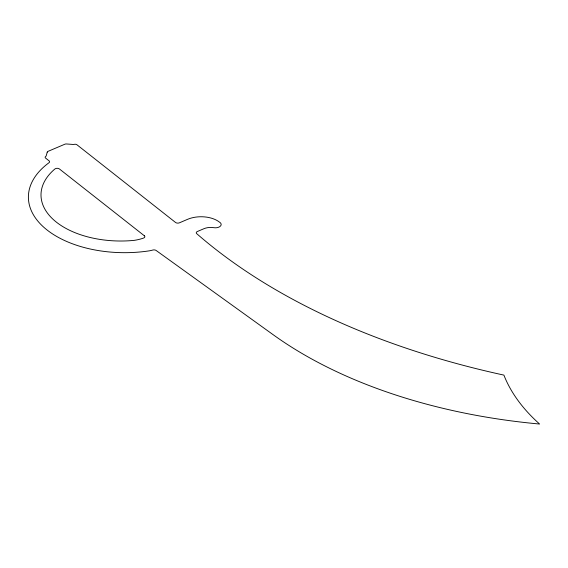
<?xml version="1.0" encoding="UTF-8"?>
<svg xmlns="http://www.w3.org/2000/svg" width="568" height="568" viewBox="0 0 568 568"><rect width="100%" height="100%" fill="white"/><g stroke="black" fill="none" stroke-linecap="round" stroke-linejoin="round"><path stroke-width="0.85" d="M47.236 152.167L46.221 155.76A2.769 1.597 0 0 1 45.653 156.498A2.279 1.313 0 0 0 45.596 158.103L49.033 160.801A2.769 1.597 0 0 1 48.983 162.739A96.297 55.593 0 0 0 44.311 227.704A96.297 55.593 0 0 0 149.597 250.793A34.137 19.71 0 0 0 152.82 250.041A2.769 1.597 0 0 1 156.15 250.488L273.378 334.864A426.618 246.306 0 0 0 539.6 424.033A261.898 151.202 0 0 1 503.901 375.107A638.006 368.348 0 0 1 196.72 233.668A2.769 1.597 0 0 1 197.387 231.503L203.976 228.684A11.381 6.567 0 0 1 213.831 227.676A5.758 3.323 0 0 0 220.37 226.171A5.758 3.323 0 0 0 219.496 222.138A22.763 13.142 0 0 0 187.696 219.276L179.438 222.812A2.769 1.597 0 0 1 175.555 222.471L76.964 144.783A2.279 1.313 0 0 0 74.287 144.343A2.769 1.597 0 0 1 72.924 144.442L66.492 143.974A2.279 1.313 0 0 0 64.851 144.215L48.138 151.308A2.279 1.313 0 0 0 47.236 152.167M144.322 235.755L59.399 168.952A2.769 1.597 0 0 0 54.876 168.994A79.79 46.065 0 0 0 53.662 219.851A79.79 46.065 0 0 0 134.282 240.356A34.137 19.71 0 0 0 143.548 238.063A2.769 1.597 0 0 0 144.322 235.755"/></g></svg>
